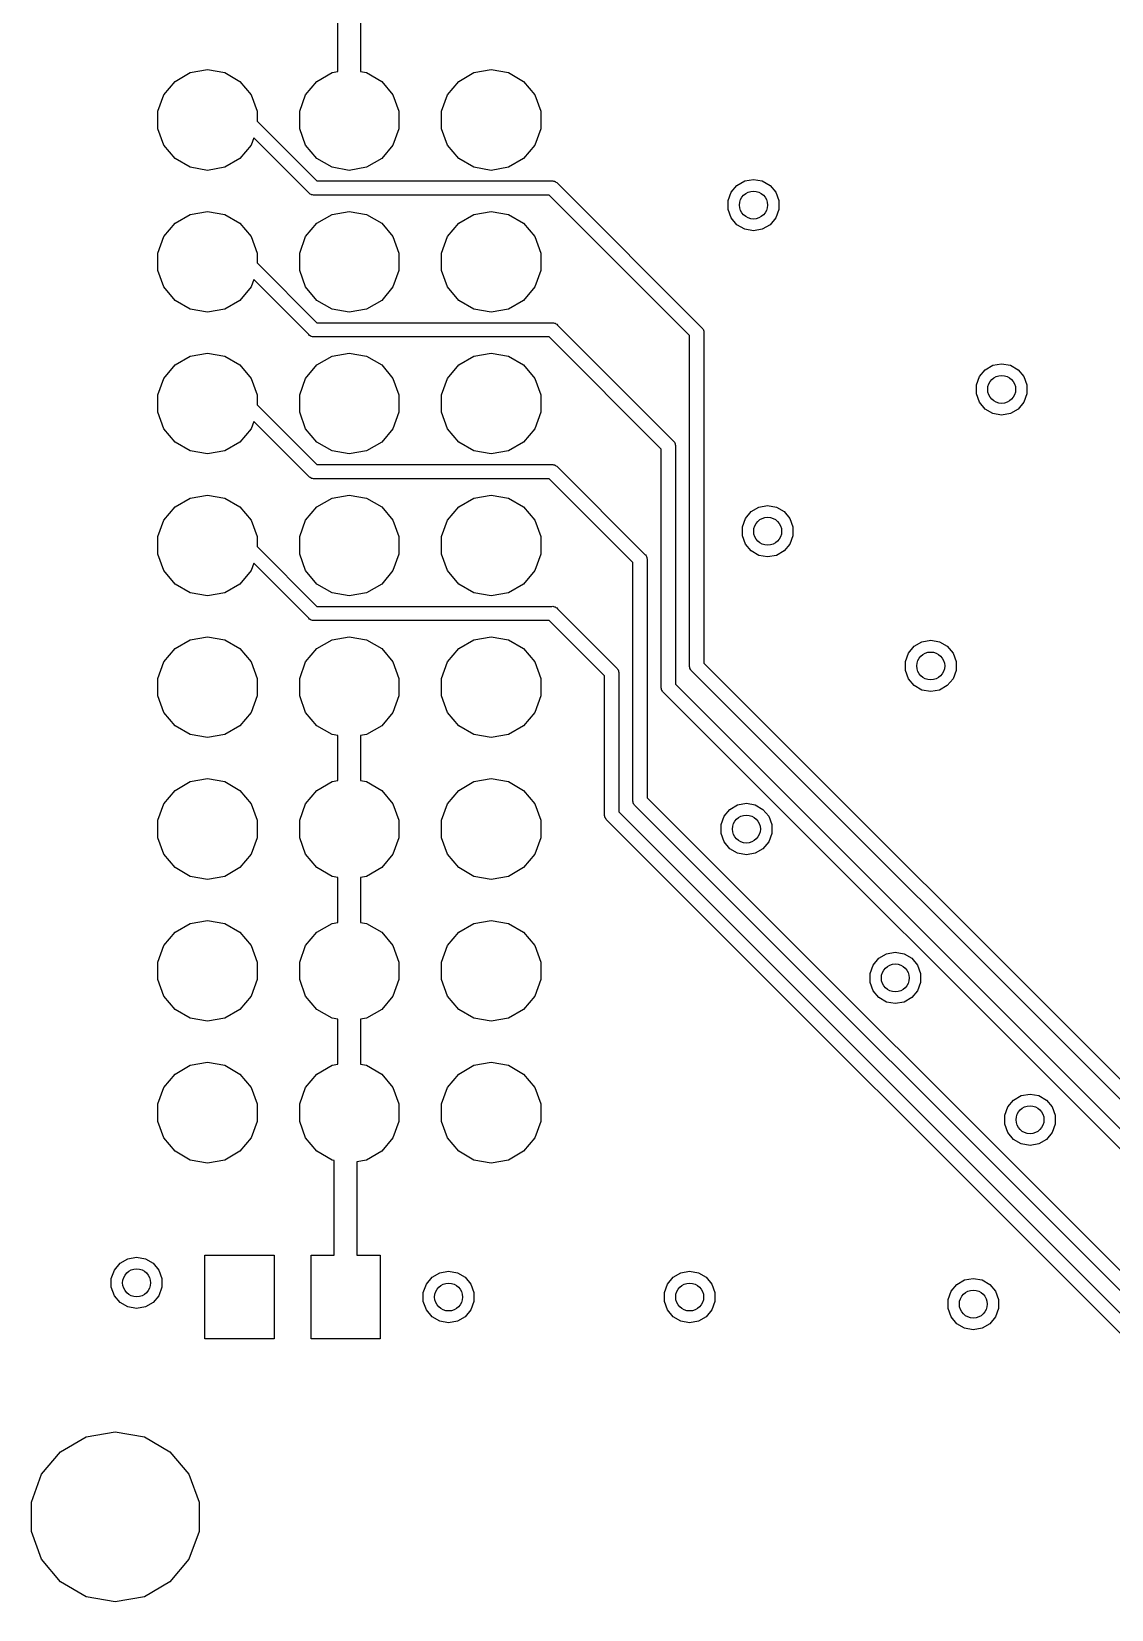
# Model space of a CAD drawing. Extents: x 109.3 to 187.7, y -145.2 to -64.7.
# Drawn here: x 109.28 to 128.62, y -122.79 to -94.53 of the extents above; entities that cross this region are included whole.
import ezdxf

# ---------------------------------------------------------------- set-up
doc = ezdxf.new("R2010")
doc.units = 0
doc.header["$MEASUREMENT"] = 0
doc.layers.add('BLACK', color=7, linetype='CONTINUOUS')

msp = doc.modelspace()

# ---------------------------------------------------------------- linework, layer by layer
at = {"layer": 'BLACK', "linetype": 'CONTINUOUS'}
for p, q in [((114.77, -95.2467), (114.77, -94.0905)), ((115.176, -94.1658), (115.176, -95.2467)), ((112.124, -95.2653), (112.433, -95.2109)), ((112.433, -95.2109), (112.742, -95.2653)), ((117.204, -95.2653), (117.513, -95.2109)), ((117.513, -95.2109), (117.822, -95.2653)), ((111.651, -95.6622), (111.853, -95.4221)), ((111.853, -95.4221), (112.124, -95.2653)), ((112.742, -95.2653), (113.013, -95.4221)), ((113.013, -95.4221), (113.215, -95.6622)), ((114.191, -95.6622), (114.393, -95.4221)), ((114.393, -95.4221), (114.664, -95.2653)), ((114.664, -95.2653), (114.77, -95.2467)), ((115.176, -95.2467), (115.282, -95.2653)), ((115.282, -95.2653), (115.553, -95.4221)), ((115.553, -95.4221), (115.755, -95.6622)), ((116.731, -95.6622), (116.933, -95.4221)), ((116.933, -95.4221), (117.204, -95.2653)), ((117.822, -95.2653), (118.093, -95.4221)), ((118.093, -95.4221), (118.295, -95.6622)), ((111.544, -95.9568), (111.651, -95.6622)), ((113.215, -95.6622), (113.322, -95.9568)), ((114.084, -95.9568), (114.191, -95.6622)), ((115.755, -95.6622), (115.862, -95.9568)), ((116.624, -95.9568), (116.731, -95.6622)), ((118.295, -95.6622), (118.402, -95.9568)), ((111.544, -96.2704), (111.544, -95.9568)), ((113.322, -95.9568), (113.322, -96.1342)), ((114.084, -96.2704), (114.084, -95.9568)), ((115.862, -95.9568), (115.862, -96.2704)), ((116.624, -96.2704), (116.624, -95.9568)), ((118.402, -95.9568), (118.402, -96.2704)), ((111.651, -96.565), (111.544, -96.2704)), ((113.322, -96.1342), (114.394, -97.2058)), ((114.191, -96.565), (114.084, -96.2704)), ((115.862, -96.2704), (115.755, -96.565)), ((116.731, -96.565), (116.624, -96.2704)), ((118.402, -96.2704), (118.295, -96.565)), ((111.853, -96.8051), (111.651, -96.565)), ((113.215, -96.565), (113.013, -96.8051)), ((113.263, -96.4339), (113.215, -96.565)), ((114.247, -97.4187), (113.263, -96.4339)), ((114.393, -96.8051), (114.191, -96.565)), ((115.755, -96.565), (115.553, -96.8051)), ((116.933, -96.8051), (116.731, -96.565)), ((118.295, -96.565), (118.093, -96.8051)), ((112.124, -96.9619), (111.853, -96.8051)), ((113.013, -96.8051), (112.742, -96.9619)), ((114.664, -96.9619), (114.393, -96.8051)), ((115.553, -96.8051), (115.282, -96.9619)), ((117.204, -96.9619), (116.933, -96.8051)), ((118.093, -96.8051), (117.822, -96.9619)), ((112.433, -97.0163), (112.124, -96.9619)), ((112.742, -96.9619), (112.433, -97.0163)), ((114.394, -97.2058), (118.6, -97.2058)), ((114.973, -97.0163), (114.664, -96.9619)), ((115.282, -96.9619), (114.973, -97.0163)), ((117.513, -97.0163), (117.204, -96.9619)), ((117.822, -96.9619), (117.513, -97.0163)), ((118.6, -97.2058), (118.617, -97.2043)), ((118.617, -97.2043), (118.633, -97.2087)), ((118.633, -97.2087), (118.649, -97.2116)), ((118.649, -97.2116), (118.654, -97.2145)), ((118.654, -97.2145), (118.66, -97.2159)), ((118.66, -97.2159), (118.674, -97.2256)), ((121.916, -97.2851), (122.055, -97.2052)), ((122.055, -97.2052), (122.212, -97.1774)), ((122.212, -97.1774), (122.369, -97.2052)), ((122.369, -97.2052), (122.508, -97.2851)), ((114.258, -97.4316), (114.247, -97.4187)), ((114.273, -97.44), (114.258, -97.4316)), ((114.287, -97.4497), (114.273, -97.44)), ((114.292, -97.4511), (114.287, -97.4497)), ((114.297, -97.454), (114.292, -97.4511)), ((114.314, -97.4569), (114.297, -97.454)), ((114.33, -97.4613), (114.314, -97.4569)), ((114.347, -97.4598), (114.33, -97.4613)), ((118.553, -97.4598), (114.347, -97.4598)), ((121.069, -99.9762), (118.553, -97.4598)), ((118.674, -97.2256), (118.688, -97.234)), ((118.688, -97.234), (118.699, -97.2469)), ((118.699, -97.2469), (121.282, -99.8299)), ((121.759, -97.5577), (121.814, -97.4075)), ((121.814, -97.4075), (121.916, -97.2851)), ((122.508, -97.2851), (122.611, -97.4075)), ((122.611, -97.4075), (122.665, -97.5577)), ((112.124, -97.8053), (112.433, -97.7509)), ((112.433, -97.7509), (112.742, -97.8053)), ((114.664, -97.8053), (114.973, -97.7509)), ((114.973, -97.7509), (115.282, -97.8053)), ((117.204, -97.8053), (117.513, -97.7509)), ((117.513, -97.7509), (117.822, -97.8053)), ((121.759, -97.7175), (121.759, -97.5577)), ((121.814, -97.8677), (121.759, -97.7175)), ((122.665, -97.7175), (122.611, -97.8677)), ((122.665, -97.5577), (122.665, -97.7175)), ((111.651, -98.2022), (111.853, -97.9621)), ((111.853, -97.9621), (112.124, -97.8053)), ((112.742, -97.8053), (113.013, -97.9621)), ((113.013, -97.9621), (113.215, -98.2022)), ((114.191, -98.2022), (114.393, -97.9621)), ((114.393, -97.9621), (114.664, -97.8053)), ((115.282, -97.8053), (115.553, -97.9621)), ((115.553, -97.9621), (115.755, -98.2022)), ((116.731, -98.2022), (116.933, -97.9621)), ((116.933, -97.9621), (117.204, -97.8053)), ((117.822, -97.8053), (118.093, -97.9621)), ((118.093, -97.9621), (118.295, -98.2022)), ((121.916, -97.9901), (121.814, -97.8677)), ((122.055, -98.07), (121.916, -97.9901)), ((122.508, -97.9901), (122.369, -98.07)), ((122.611, -97.8677), (122.508, -97.9901)), ((111.544, -98.4968), (111.651, -98.2022)), ((113.215, -98.2022), (113.322, -98.4968)), ((114.084, -98.4968), (114.191, -98.2022)), ((115.755, -98.2022), (115.862, -98.4968)), ((116.624, -98.4968), (116.731, -98.2022)), ((118.295, -98.2022), (118.402, -98.4968)), ((122.212, -98.0978), (122.055, -98.07)), ((122.369, -98.07), (122.212, -98.0978)), ((111.544, -98.8104), (111.544, -98.4968)), ((113.322, -98.4968), (113.322, -98.6742)), ((114.084, -98.8104), (114.084, -98.4968)), ((115.862, -98.4968), (115.862, -98.8104)), ((116.624, -98.8104), (116.624, -98.4968)), ((118.402, -98.4968), (118.402, -98.8104)), ((111.651, -99.105), (111.544, -98.8104)), ((113.322, -98.6742), (114.394, -99.7458)), ((114.191, -99.105), (114.084, -98.8104)), ((115.862, -98.8104), (115.755, -99.105)), ((116.731, -99.105), (116.624, -98.8104)), ((118.402, -98.8104), (118.295, -99.105)), ((111.853, -99.3451), (111.651, -99.105)), ((113.215, -99.105), (113.013, -99.3451)), ((113.263, -98.9739), (113.215, -99.105)), ((114.247, -99.9587), (113.263, -98.9739)), ((114.393, -99.3451), (114.191, -99.105)), ((115.755, -99.105), (115.553, -99.3451)), ((116.933, -99.3451), (116.731, -99.105)), ((118.295, -99.105), (118.093, -99.3451)), ((112.124, -99.5019), (111.853, -99.3451)), ((113.013, -99.3451), (112.742, -99.5019)), ((114.664, -99.5019), (114.393, -99.3451)), ((115.553, -99.3451), (115.282, -99.5019)), ((117.204, -99.5019), (116.933, -99.3451)), ((118.093, -99.3451), (117.822, -99.5019)), ((112.433, -99.5563), (112.124, -99.5019)), ((112.742, -99.5019), (112.433, -99.5563)), ((114.394, -99.7458), (118.6, -99.7458)), ((114.973, -99.5563), (114.664, -99.5019)), ((115.282, -99.5019), (114.973, -99.5563)), ((117.513, -99.5563), (117.204, -99.5019)), ((117.822, -99.5019), (117.513, -99.5563)), ((118.6, -99.7458), (118.617, -99.7443)), ((118.617, -99.7443), (118.633, -99.7487)), ((118.633, -99.7487), (118.649, -99.7516)), ((118.649, -99.7516), (118.654, -99.7545)), ((118.654, -99.7545), (118.66, -99.7559)), ((118.66, -99.7559), (118.674, -99.7656)), ((114.258, -99.9716), (114.247, -99.9587)), ((114.273, -99.98), (114.258, -99.9716)), ((114.287, -99.9897), (114.273, -99.98)), ((114.292, -99.9911), (114.287, -99.9897)), ((114.297, -99.994), (114.292, -99.9911)), ((114.314, -99.9969), (114.297, -99.994)), ((114.33, -100.001), (114.314, -99.9969)), ((114.347, -99.9998), (114.33, -100.001)), ((118.553, -99.9998), (114.347, -99.9998)), ((120.561, -102.008), (118.553, -99.9998)), ((118.674, -99.7656), (118.688, -99.774)), ((118.688, -99.774), (118.699, -99.7869)), ((118.699, -99.7869), (120.774, -101.862)), ((121.069, -105.887), (121.069, -99.9762)), ((121.282, -99.8299), (121.295, -99.8407)), ((121.295, -99.8407), (121.303, -99.8553)), ((121.303, -99.8553), (121.313, -99.8691)), ((121.313, -99.8691), (121.314, -99.8746)), ((121.314, -99.8746), (121.317, -99.8795)), ((121.317, -99.8795), (121.32, -99.8961)), ((121.32, -99.8961), (121.325, -99.9124)), ((121.325, -99.9124), (121.323, -99.9291)), ((121.323, -99.9291), (121.323, -105.84)), ((112.124, -100.345), (112.433, -100.291)), ((112.433, -100.291), (112.742, -100.345)), ((114.664, -100.345), (114.973, -100.291)), ((114.973, -100.291), (115.282, -100.345)), ((117.204, -100.345), (117.513, -100.291)), ((117.513, -100.291), (117.822, -100.345)), ((111.651, -100.742), (111.853, -100.502)), ((111.853, -100.502), (112.124, -100.345)), ((112.742, -100.345), (113.013, -100.502)), ((113.013, -100.502), (113.215, -100.742)), ((114.191, -100.742), (114.393, -100.502)), ((114.393, -100.502), (114.664, -100.345)), ((115.282, -100.345), (115.553, -100.502)), ((115.553, -100.502), (115.755, -100.742)), ((116.731, -100.742), (116.933, -100.502)), ((116.933, -100.502), (117.204, -100.345)), ((117.822, -100.345), (118.093, -100.502)), ((118.093, -100.502), (118.295, -100.742)), ((126.259, -100.71), (126.361, -100.587)), ((126.361, -100.587), (126.5, -100.507)), ((126.5, -100.507), (126.657, -100.479)), ((126.657, -100.479), (126.814, -100.507)), ((126.814, -100.507), (126.953, -100.587)), ((126.953, -100.587), (127.056, -100.71)), ((111.544, -101.037), (111.651, -100.742)), ((113.215, -100.742), (113.322, -101.037)), ((114.084, -101.037), (114.191, -100.742)), ((115.755, -100.742), (115.862, -101.037)), ((116.624, -101.037), (116.731, -100.742)), ((118.295, -100.742), (118.402, -101.037)), ((126.204, -100.86), (126.259, -100.71)), ((126.204, -101.02), (126.204, -100.86)), ((127.056, -100.71), (127.11, -100.86)), ((127.11, -100.86), (127.11, -101.02)), ((111.544, -101.35), (111.544, -101.037)), ((113.322, -101.037), (113.322, -101.214)), ((114.084, -101.35), (114.084, -101.037)), ((115.862, -101.037), (115.862, -101.35)), ((116.624, -101.35), (116.624, -101.037)), ((118.402, -101.037), (118.402, -101.35)), ((126.259, -101.17), (126.204, -101.02)), ((126.361, -101.292), (126.259, -101.17)), ((127.056, -101.17), (126.953, -101.292)), ((127.11, -101.02), (127.056, -101.17)), ((111.651, -101.645), (111.544, -101.35)), ((113.322, -101.214), (114.394, -102.286)), ((114.191, -101.645), (114.084, -101.35)), ((115.862, -101.35), (115.755, -101.645)), ((116.731, -101.645), (116.624, -101.35)), ((118.402, -101.35), (118.295, -101.645)), ((126.5, -101.372), (126.361, -101.292)), ((126.657, -101.4), (126.5, -101.372)), ((126.814, -101.372), (126.657, -101.4)), ((126.953, -101.292), (126.814, -101.372)), ((111.853, -101.885), (111.651, -101.645)), ((113.215, -101.645), (113.013, -101.885)), ((113.263, -101.514), (113.215, -101.645)), ((114.247, -102.499), (113.263, -101.514)), ((114.393, -101.885), (114.191, -101.645)), ((115.755, -101.645), (115.553, -101.885)), ((116.933, -101.885), (116.731, -101.645)), ((118.295, -101.645), (118.093, -101.885)), ((112.124, -102.042), (111.853, -101.885)), ((113.013, -101.885), (112.742, -102.042)), ((114.664, -102.042), (114.393, -101.885)), ((115.553, -101.885), (115.282, -102.042)), ((117.204, -102.042), (116.933, -101.885)), ((118.093, -101.885), (117.822, -102.042)), ((120.561, -106.268), (120.561, -102.008)), ((120.774, -101.862), (120.787, -101.873)), ((120.787, -101.873), (120.795, -101.887)), ((120.795, -101.887), (120.805, -101.901)), ((120.805, -101.901), (120.806, -101.907)), ((120.806, -101.907), (120.809, -101.911)), ((120.809, -101.911), (120.812, -101.928)), ((120.812, -101.928), (120.817, -101.944)), ((120.817, -101.944), (120.815, -101.961)), ((120.815, -101.961), (120.815, -106.221)), ((112.433, -102.096), (112.124, -102.042)), ((112.742, -102.042), (112.433, -102.096)), ((114.394, -102.286), (118.6, -102.286)), ((114.973, -102.096), (114.664, -102.042)), ((115.282, -102.042), (114.973, -102.096)), ((117.513, -102.096), (117.204, -102.042)), ((117.822, -102.042), (117.513, -102.096)), ((118.6, -102.286), (118.617, -102.284)), ((118.617, -102.284), (118.633, -102.289)), ((118.633, -102.289), (118.649, -102.292)), ((118.649, -102.292), (118.654, -102.294)), ((118.654, -102.294), (118.66, -102.296)), ((118.66, -102.296), (118.674, -102.306)), ((114.258, -102.512), (114.247, -102.499)), ((114.273, -102.52), (114.258, -102.512)), ((114.287, -102.53), (114.273, -102.52)), ((114.292, -102.531), (114.287, -102.53)), ((114.297, -102.534), (114.292, -102.531)), ((114.314, -102.537), (114.297, -102.534)), ((114.33, -102.541), (114.314, -102.537)), ((114.347, -102.54), (114.33, -102.541)), ((118.553, -102.54), (114.347, -102.54)), ((120.053, -104.04), (118.553, -102.54)), ((118.674, -102.306), (118.688, -102.314)), ((118.688, -102.314), (118.699, -102.327)), ((118.699, -102.327), (120.266, -103.894)), ((112.124, -102.885), (112.433, -102.831)), ((112.433, -102.831), (112.742, -102.885)), ((114.664, -102.885), (114.973, -102.831)), ((114.973, -102.831), (115.282, -102.885)), ((117.204, -102.885), (117.513, -102.831)), ((117.513, -102.831), (117.822, -102.885)), ((111.651, -103.282), (111.853, -103.042)), ((111.853, -103.042), (112.124, -102.885)), ((112.742, -102.885), (113.013, -103.042)), ((113.013, -103.042), (113.215, -103.282)), ((114.191, -103.282), (114.393, -103.042)), ((114.393, -103.042), (114.664, -102.885)), ((115.282, -102.885), (115.553, -103.042)), ((115.553, -103.042), (115.755, -103.282)), ((116.731, -103.282), (116.933, -103.042)), ((116.933, -103.042), (117.204, -102.885)), ((117.822, -102.885), (118.093, -103.042)), ((118.093, -103.042), (118.295, -103.282)), ((122.068, -103.25), (122.17, -103.127)), ((122.17, -103.127), (122.309, -103.047)), ((122.309, -103.047), (122.466, -103.019)), ((122.466, -103.019), (122.623, -103.047)), ((122.623, -103.047), (122.762, -103.127)), ((122.762, -103.127), (122.865, -103.25)), ((111.544, -103.577), (111.651, -103.282)), ((113.215, -103.282), (113.322, -103.577)), ((114.084, -103.577), (114.191, -103.282)), ((115.755, -103.282), (115.862, -103.577)), ((116.624, -103.577), (116.731, -103.282)), ((118.295, -103.282), (118.402, -103.577)), ((122.013, -103.4), (122.068, -103.25)), ((122.013, -103.56), (122.013, -103.4)), ((122.865, -103.25), (122.919, -103.4)), ((122.919, -103.4), (122.919, -103.56)), ((111.544, -103.89), (111.544, -103.577)), ((113.322, -103.577), (113.322, -103.754)), ((114.084, -103.89), (114.084, -103.577)), ((115.862, -103.577), (115.862, -103.89)), ((116.624, -103.89), (116.624, -103.577)), ((118.402, -103.577), (118.402, -103.89)), ((122.068, -103.71), (122.013, -103.56)), ((122.17, -103.832), (122.068, -103.71)), ((122.865, -103.71), (122.762, -103.832)), ((122.919, -103.56), (122.865, -103.71)), ((111.651, -104.185), (111.544, -103.89)), ((113.322, -103.754), (114.394, -104.826)), ((114.191, -104.185), (114.084, -103.89)), ((115.862, -103.89), (115.755, -104.185)), ((116.731, -104.185), (116.624, -103.89)), ((118.402, -103.89), (118.295, -104.185)), ((120.266, -103.894), (120.279, -103.905)), ((120.279, -103.905), (120.287, -103.919)), ((120.287, -103.919), (120.297, -103.933)), ((120.297, -103.933), (120.298, -103.939)), ((120.298, -103.939), (120.301, -103.943)), ((120.301, -103.943), (120.304, -103.96)), ((120.304, -103.96), (120.309, -103.976)), ((120.309, -103.976), (120.307, -103.993)), ((120.307, -103.993), (120.307, -108.253)), ((122.309, -103.912), (122.17, -103.832)), ((122.466, -103.94), (122.309, -103.912)), ((122.623, -103.912), (122.466, -103.94)), ((122.762, -103.832), (122.623, -103.912)), ((111.853, -104.425), (111.651, -104.185)), ((113.215, -104.185), (113.013, -104.425)), ((113.263, -104.054), (113.215, -104.185)), ((114.247, -105.039), (113.263, -104.054)), ((114.393, -104.425), (114.191, -104.185)), ((115.755, -104.185), (115.553, -104.425)), ((116.933, -104.425), (116.731, -104.185)), ((118.295, -104.185), (118.093, -104.425)), ((120.053, -108.3), (120.053, -104.04)), ((112.124, -104.582), (111.853, -104.425)), ((113.013, -104.425), (112.742, -104.582)), ((114.664, -104.582), (114.393, -104.425)), ((115.553, -104.425), (115.282, -104.582)), ((117.204, -104.582), (116.933, -104.425)), ((118.093, -104.425), (117.822, -104.582)), ((112.433, -104.636), (112.124, -104.582)), ((112.742, -104.582), (112.433, -104.636)), ((114.394, -104.826), (118.6, -104.826)), ((114.973, -104.636), (114.664, -104.582)), ((115.282, -104.582), (114.973, -104.636)), ((117.513, -104.636), (117.204, -104.582)), ((117.822, -104.582), (117.513, -104.636)), ((118.6, -104.826), (118.617, -104.824)), ((118.617, -104.824), (118.633, -104.829)), ((118.633, -104.829), (118.649, -104.832)), ((118.649, -104.832), (118.654, -104.834)), ((118.654, -104.834), (118.66, -104.836)), ((118.66, -104.836), (118.674, -104.846)), ((118.674, -104.846), (118.688, -104.854)), ((114.258, -105.052), (114.247, -105.039)), ((114.273, -105.06), (114.258, -105.052)), ((114.287, -105.07), (114.273, -105.06)), ((114.292, -105.071), (114.287, -105.07)), ((114.297, -105.074), (114.292, -105.071)), ((114.314, -105.077), (114.297, -105.074)), ((114.33, -105.081), (114.314, -105.077)), ((114.347, -105.08), (114.33, -105.081)), ((118.553, -105.08), (114.347, -105.08)), ((119.545, -106.072), (118.553, -105.08)), ((118.688, -104.854), (118.699, -104.867)), ((118.699, -104.867), (119.758, -105.926)), ((112.124, -105.425), (112.433, -105.371)), ((112.433, -105.371), (112.742, -105.425)), ((114.664, -105.425), (114.973, -105.371)), ((114.973, -105.371), (115.282, -105.425)), ((117.204, -105.425), (117.513, -105.371)), ((117.513, -105.371), (117.822, -105.425)), ((111.651, -105.822), (111.853, -105.582)), ((111.853, -105.582), (112.124, -105.425)), ((112.742, -105.425), (113.013, -105.582)), ((113.013, -105.582), (113.215, -105.822)), ((114.191, -105.822), (114.393, -105.582)), ((114.393, -105.582), (114.664, -105.425)), ((115.282, -105.425), (115.553, -105.582)), ((115.553, -105.582), (115.755, -105.822)), ((116.731, -105.822), (116.933, -105.582)), ((116.933, -105.582), (117.204, -105.425)), ((117.822, -105.425), (118.093, -105.582)), ((118.093, -105.582), (118.295, -105.822)), ((124.934, -105.813), (124.989, -105.663)), ((124.989, -105.663), (125.091, -105.54)), ((125.091, -105.54), (125.23, -105.46)), ((125.23, -105.46), (125.387, -105.432)), ((125.387, -105.432), (125.544, -105.46)), ((125.544, -105.46), (125.683, -105.54)), ((125.683, -105.54), (125.786, -105.663)), ((125.786, -105.663), (125.84, -105.813)), ((111.544, -106.117), (111.651, -105.822)), ((113.215, -105.822), (113.322, -106.117)), ((114.084, -106.117), (114.191, -105.822)), ((115.755, -105.822), (115.862, -106.117)), ((116.624, -106.117), (116.731, -105.822)), ((118.295, -105.822), (118.402, -106.117)), ((119.758, -105.926), (119.771, -105.937)), ((119.771, -105.937), (119.779, -105.951)), ((119.779, -105.951), (119.789, -105.965)), ((119.789, -105.965), (119.79, -105.971)), ((119.79, -105.971), (119.793, -105.975)), ((119.793, -105.975), (119.796, -105.992)), ((121.068, -105.904), (121.069, -105.887)), ((121.072, -105.92), (121.068, -105.904)), ((121.075, -105.937), (121.072, -105.92)), ((121.078, -105.942), (121.075, -105.937)), ((121.079, -105.947), (121.078, -105.942)), ((121.089, -105.961), (121.079, -105.947)), ((121.097, -105.975), (121.089, -105.961)), ((121.11, -105.986), (121.097, -105.975)), ((121.323, -105.84), (144.264, -128.781)), ((124.934, -105.973), (124.934, -105.813)), ((124.989, -106.123), (124.934, -105.973)), ((125.84, -105.973), (125.786, -106.123)), ((125.84, -105.813), (125.84, -105.973)), ((111.544, -106.43), (111.544, -106.117)), ((113.322, -106.117), (113.322, -106.43)), ((114.084, -106.43), (114.084, -106.117)), ((115.862, -106.117), (115.862, -106.43)), ((116.624, -106.43), (116.624, -106.117)), ((118.402, -106.117), (118.402, -106.43)), ((119.545, -108.554), (119.545, -106.072)), ((119.796, -105.992), (119.801, -106.008)), ((119.801, -106.008), (119.799, -106.025)), ((119.799, -106.025), (119.799, -108.507)), ((120.815, -106.221), (143.875, -129.281)), ((144.117, -128.993), (121.11, -105.986)), ((125.091, -106.245), (124.989, -106.123)), ((125.23, -106.325), (125.091, -106.245)), ((125.683, -106.245), (125.544, -106.325)), ((125.786, -106.123), (125.683, -106.245)), ((111.651, -106.725), (111.544, -106.43)), ((113.322, -106.43), (113.215, -106.725)), ((114.191, -106.725), (114.084, -106.43)), ((115.862, -106.43), (115.755, -106.725)), ((116.731, -106.725), (116.624, -106.43)), ((118.402, -106.43), (118.295, -106.725)), ((120.56, -106.285), (120.561, -106.268)), ((120.564, -106.301), (120.56, -106.285)), ((120.567, -106.318), (120.564, -106.301)), ((120.57, -106.323), (120.567, -106.318)), ((120.571, -106.328), (120.57, -106.323)), ((120.581, -106.342), (120.571, -106.328)), ((120.589, -106.356), (120.581, -106.342)), ((120.602, -106.367), (120.589, -106.356)), ((143.728, -129.493), (120.602, -106.367)), ((125.387, -106.353), (125.23, -106.325)), ((125.544, -106.325), (125.387, -106.353)), ((111.853, -106.965), (111.651, -106.725)), ((113.215, -106.725), (113.013, -106.965)), ((114.393, -106.965), (114.191, -106.725)), ((115.755, -106.725), (115.553, -106.965)), ((116.933, -106.965), (116.731, -106.725)), ((118.295, -106.725), (118.093, -106.965)), ((112.124, -107.122), (111.853, -106.965)), ((113.013, -106.965), (112.742, -107.122)), ((114.664, -107.122), (114.393, -106.965)), ((115.553, -106.965), (115.282, -107.122)), ((117.204, -107.122), (116.933, -106.965)), ((118.093, -106.965), (117.822, -107.122)), ((112.433, -107.176), (112.124, -107.122)), ((112.742, -107.122), (112.433, -107.176)), ((114.77, -107.14), (114.664, -107.122)), ((114.77, -107.947), (114.77, -107.14)), ((115.282, -107.122), (115.176, -107.14)), ((115.176, -107.14), (115.176, -107.947)), ((117.513, -107.176), (117.204, -107.122)), ((117.822, -107.122), (117.513, -107.176)), ((112.124, -107.965), (112.433, -107.911)), ((112.433, -107.911), (112.742, -107.965)), ((114.664, -107.965), (114.77, -107.947)), ((115.176, -107.947), (115.282, -107.965)), ((117.204, -107.965), (117.513, -107.911)), ((117.513, -107.911), (117.822, -107.965)), ((111.651, -108.362), (111.853, -108.122)), ((111.853, -108.122), (112.124, -107.965)), ((112.742, -107.965), (113.013, -108.122)), ((113.013, -108.122), (113.215, -108.362)), ((114.191, -108.362), (114.393, -108.122)), ((114.393, -108.122), (114.664, -107.965)), ((115.282, -107.965), (115.553, -108.122)), ((115.553, -108.122), (115.755, -108.362)), ((116.731, -108.362), (116.933, -108.122)), ((116.933, -108.122), (117.204, -107.965)), ((117.822, -107.965), (118.093, -108.122)), ((118.093, -108.122), (118.295, -108.362)), ((111.544, -108.657), (111.651, -108.362)), ((113.215, -108.362), (113.322, -108.657)), ((114.084, -108.657), (114.191, -108.362)), ((115.755, -108.362), (115.862, -108.657)), ((116.624, -108.657), (116.731, -108.362)), ((118.295, -108.362), (118.402, -108.657)), ((119.799, -108.507), (142.573, -131.281)), ((120.052, -108.317), (120.053, -108.3)), ((120.056, -108.333), (120.052, -108.317)), ((120.059, -108.35), (120.056, -108.333)), ((120.062, -108.355), (120.059, -108.35)), ((120.063, -108.36), (120.062, -108.355)), ((120.073, -108.374), (120.063, -108.36)), ((120.081, -108.388), (120.073, -108.374)), ((120.094, -108.399), (120.081, -108.388)), ((142.688, -130.993), (120.094, -108.399)), ((120.307, -108.253), (142.835, -130.781)), ((121.687, -108.584), (121.789, -108.461)), ((121.789, -108.461), (121.928, -108.381)), ((121.928, -108.381), (122.085, -108.353)), ((122.085, -108.353), (122.242, -108.381)), ((122.242, -108.381), (122.381, -108.461)), ((122.381, -108.461), (122.484, -108.584)), ((111.544, -108.97), (111.544, -108.657)), ((113.322, -108.657), (113.322, -108.97)), ((114.084, -108.97), (114.084, -108.657)), ((115.862, -108.657), (115.862, -108.97)), ((116.624, -108.97), (116.624, -108.657)), ((118.402, -108.657), (118.402, -108.97)), ((119.544, -108.571), (119.545, -108.554)), ((119.548, -108.587), (119.544, -108.571)), ((119.551, -108.604), (119.548, -108.587)), ((119.554, -108.609), (119.551, -108.604)), ((119.555, -108.614), (119.554, -108.609)), ((119.565, -108.628), (119.555, -108.614)), ((119.573, -108.642), (119.565, -108.628)), ((119.586, -108.653), (119.573, -108.642)), ((142.426, -131.493), (119.586, -108.653)), ((121.632, -108.734), (121.687, -108.584)), ((121.632, -108.894), (121.632, -108.734)), ((122.484, -108.584), (122.538, -108.734)), ((122.538, -108.734), (122.538, -108.894)), ((111.651, -109.265), (111.544, -108.97)), ((113.322, -108.97), (113.215, -109.265)), ((114.191, -109.265), (114.084, -108.97)), ((115.862, -108.97), (115.755, -109.265)), ((116.731, -109.265), (116.624, -108.97)), ((118.402, -108.97), (118.295, -109.265)), ((121.687, -109.044), (121.632, -108.894)), ((121.789, -109.166), (121.687, -109.044)), ((122.484, -109.044), (122.381, -109.166)), ((122.538, -108.894), (122.484, -109.044)), ((111.853, -109.505), (111.651, -109.265)), ((113.215, -109.265), (113.013, -109.505)), ((114.393, -109.505), (114.191, -109.265)), ((115.755, -109.265), (115.553, -109.505)), ((116.933, -109.505), (116.731, -109.265)), ((118.295, -109.265), (118.093, -109.505)), ((121.928, -109.246), (121.789, -109.166)), ((122.085, -109.274), (121.928, -109.246)), ((122.242, -109.246), (122.085, -109.274)), ((122.381, -109.166), (122.242, -109.246)), ((112.124, -109.662), (111.853, -109.505)), ((113.013, -109.505), (112.742, -109.662)), ((114.664, -109.662), (114.393, -109.505)), ((115.553, -109.505), (115.282, -109.662)), ((117.204, -109.662), (116.933, -109.505)), ((118.093, -109.505), (117.822, -109.662)), ((112.433, -109.716), (112.124, -109.662)), ((112.742, -109.662), (112.433, -109.716)), ((114.77, -109.68), (114.664, -109.662)), ((114.77, -110.487), (114.77, -109.68)), ((115.282, -109.662), (115.176, -109.68)), ((115.176, -109.68), (115.176, -110.487)), ((117.513, -109.716), (117.204, -109.662)), ((117.822, -109.662), (117.513, -109.716)), ((112.124, -110.505), (112.433, -110.451)), ((112.433, -110.451), (112.742, -110.505)), ((114.664, -110.505), (114.77, -110.487)), ((115.176, -110.487), (115.282, -110.505)), ((117.204, -110.505), (117.513, -110.451)), ((117.513, -110.451), (117.822, -110.505)), ((111.651, -110.902), (111.853, -110.662)), ((111.853, -110.662), (112.124, -110.505)), ((112.742, -110.505), (113.013, -110.662)), ((113.013, -110.662), (113.215, -110.902)), ((114.191, -110.902), (114.393, -110.662)), ((114.393, -110.662), (114.664, -110.505)), ((115.282, -110.505), (115.553, -110.662)), ((115.553, -110.662), (115.755, -110.902)), ((116.731, -110.902), (116.933, -110.662)), ((116.933, -110.662), (117.204, -110.505)), ((117.822, -110.505), (118.093, -110.662)), ((118.093, -110.662), (118.295, -110.902)), ((111.544, -111.197), (111.651, -110.902)), ((113.215, -110.902), (113.322, -111.197)), ((114.084, -111.197), (114.191, -110.902)), ((115.755, -110.902), (115.862, -111.197)), ((116.624, -111.197), (116.731, -110.902)), ((118.295, -110.902), (118.402, -111.197)), ((124.456, -111.128), (124.595, -111.048)), ((124.595, -111.048), (124.752, -111.02)), ((124.752, -111.02), (124.909, -111.048)), ((124.909, -111.048), (125.048, -111.128)), ((111.544, -111.51), (111.544, -111.197)), ((113.322, -111.197), (113.322, -111.51)), ((114.084, -111.51), (114.084, -111.197)), ((115.862, -111.197), (115.862, -111.51)), ((116.624, -111.51), (116.624, -111.197)), ((118.402, -111.197), (118.402, -111.51)), ((124.299, -111.401), (124.354, -111.251)), ((124.354, -111.251), (124.456, -111.128)), ((125.048, -111.128), (125.151, -111.251)), ((125.151, -111.251), (125.205, -111.401)), ((111.651, -111.805), (111.544, -111.51)), ((113.322, -111.51), (113.215, -111.805)), ((114.191, -111.805), (114.084, -111.51)), ((115.862, -111.51), (115.755, -111.805)), ((116.731, -111.805), (116.624, -111.51)), ((118.402, -111.51), (118.295, -111.805)), ((124.299, -111.561), (124.299, -111.401)), ((124.354, -111.711), (124.299, -111.561)), ((125.205, -111.561), (125.151, -111.711)), ((125.205, -111.401), (125.205, -111.561)), ((111.853, -112.045), (111.651, -111.805)), ((113.215, -111.805), (113.013, -112.045)), ((114.393, -112.045), (114.191, -111.805)), ((115.755, -111.805), (115.553, -112.045)), ((116.933, -112.045), (116.731, -111.805)), ((118.295, -111.805), (118.093, -112.045)), ((124.456, -111.833), (124.354, -111.711)), ((124.595, -111.913), (124.456, -111.833)), ((124.752, -111.941), (124.595, -111.913)), ((124.909, -111.913), (124.752, -111.941)), ((125.048, -111.833), (124.909, -111.913)), ((125.151, -111.711), (125.048, -111.833)), ((112.124, -112.202), (111.853, -112.045)), ((113.013, -112.045), (112.742, -112.202)), ((114.664, -112.202), (114.393, -112.045)), ((115.553, -112.045), (115.282, -112.202)), ((117.204, -112.202), (116.933, -112.045)), ((118.093, -112.045), (117.822, -112.202)), ((112.433, -112.256), (112.124, -112.202)), ((112.742, -112.202), (112.433, -112.256)), ((114.77, -112.22), (114.664, -112.202)), ((114.77, -113.027), (114.77, -112.22)), ((115.282, -112.202), (115.176, -112.22)), ((115.176, -112.22), (115.176, -113.027)), ((117.513, -112.256), (117.204, -112.202)), ((117.822, -112.202), (117.513, -112.256)), ((112.124, -113.045), (112.433, -112.991)), ((112.433, -112.991), (112.742, -113.045)), ((114.664, -113.045), (114.77, -113.027)), ((115.176, -113.027), (115.282, -113.045)), ((117.204, -113.045), (117.513, -112.991)), ((117.513, -112.991), (117.822, -113.045)), ((111.651, -113.442), (111.853, -113.202)), ((111.853, -113.202), (112.124, -113.045)), ((112.742, -113.045), (113.013, -113.202)), ((113.013, -113.202), (113.215, -113.442)), ((114.191, -113.442), (114.393, -113.202)), ((114.393, -113.202), (114.664, -113.045)), ((115.282, -113.045), (115.553, -113.202)), ((115.553, -113.202), (115.755, -113.442)), ((116.731, -113.442), (116.933, -113.202)), ((116.933, -113.202), (117.204, -113.045)), ((117.822, -113.045), (118.093, -113.202)), ((118.093, -113.202), (118.295, -113.442)), ((111.544, -113.737), (111.651, -113.442)), ((113.215, -113.442), (113.322, -113.737)), ((114.084, -113.737), (114.191, -113.442)), ((115.755, -113.442), (115.862, -113.737)), ((116.624, -113.737), (116.731, -113.442)), ((118.295, -113.442), (118.402, -113.737)), ((126.869, -113.668), (127.008, -113.588)), ((127.008, -113.588), (127.165, -113.56)), ((127.165, -113.56), (127.322, -113.588)), ((127.322, -113.588), (127.461, -113.668)), ((111.544, -114.05), (111.544, -113.737)), ((113.322, -113.737), (113.322, -114.05)), ((114.084, -114.05), (114.084, -113.737)), ((115.862, -113.737), (115.862, -114.05)), ((116.624, -114.05), (116.624, -113.737)), ((118.402, -113.737), (118.402, -114.05)), ((126.712, -113.941), (126.767, -113.791)), ((126.767, -113.791), (126.869, -113.668)), ((127.461, -113.668), (127.564, -113.791)), ((127.564, -113.791), (127.618, -113.941)), ((111.651, -114.345), (111.544, -114.05)), ((113.322, -114.05), (113.215, -114.345)), ((114.191, -114.345), (114.084, -114.05)), ((115.862, -114.05), (115.755, -114.345)), ((116.731, -114.345), (116.624, -114.05)), ((118.402, -114.05), (118.295, -114.345)), ((126.712, -114.101), (126.712, -113.941)), ((126.767, -114.251), (126.712, -114.101)), ((127.618, -114.101), (127.564, -114.251)), ((127.618, -113.941), (127.618, -114.101)), ((111.853, -114.585), (111.651, -114.345)), ((113.215, -114.345), (113.013, -114.585)), ((114.393, -114.585), (114.191, -114.345)), ((115.755, -114.345), (115.553, -114.585)), ((116.933, -114.585), (116.731, -114.345)), ((118.295, -114.345), (118.093, -114.585)), ((126.869, -114.373), (126.767, -114.251)), ((127.008, -114.453), (126.869, -114.373)), ((127.165, -114.481), (127.008, -114.453)), ((127.322, -114.453), (127.165, -114.481)), ((127.461, -114.373), (127.322, -114.453)), ((127.564, -114.251), (127.461, -114.373)), ((112.124, -114.742), (111.853, -114.585)), ((113.013, -114.585), (112.742, -114.742)), ((114.664, -114.742), (114.393, -114.585)), ((115.553, -114.585), (115.282, -114.742)), ((117.204, -114.742), (116.933, -114.585)), ((118.093, -114.585), (117.822, -114.742)), ((112.433, -114.796), (112.124, -114.742)), ((112.742, -114.742), (112.433, -114.796)), ((114.704, -114.749), (114.664, -114.742)), ((114.704, -116.446), (114.704, -114.749)), ((115.282, -114.742), (115.11, -114.772)), ((115.11, -114.772), (115.11, -116.446)), ((117.513, -114.796), (117.204, -114.742)), ((117.822, -114.742), (117.513, -114.796)), ((110.71, -116.862), (110.765, -116.712)), ((110.765, -116.712), (110.867, -116.589)), ((110.867, -116.589), (111.006, -116.509)), ((111.006, -116.509), (111.163, -116.481)), ((111.163, -116.481), (111.32, -116.509)), ((111.32, -116.509), (111.459, -116.589)), ((111.459, -116.589), (111.562, -116.712)), ((111.562, -116.712), (111.616, -116.862)), ((112.387, -117.946), (112.387, -116.446)), ((112.387, -116.446), (113.627, -116.446)), ((113.627, -116.446), (113.627, -117.946)), ((114.287, -117.946), (114.287, -116.446)), ((114.287, -116.446), (114.704, -116.446)), ((115.11, -116.446), (115.527, -116.446)), ((115.527, -116.446), (115.527, -117.946)), ((110.71, -117.022), (110.71, -116.862)), ((111.616, -116.862), (111.616, -117.022)), ((116.298, -117.116), (116.353, -116.966)), ((116.353, -116.966), (116.455, -116.843)), ((116.455, -116.843), (116.594, -116.763)), ((116.594, -116.763), (116.751, -116.735)), ((116.751, -116.735), (116.908, -116.763)), ((116.908, -116.763), (117.047, -116.843)), ((117.047, -116.843), (117.15, -116.966)), ((117.15, -116.966), (117.204, -117.116)), ((120.616, -117.116), (120.671, -116.966)), ((120.671, -116.966), (120.773, -116.843)), ((120.773, -116.843), (120.912, -116.763)), ((120.912, -116.763), (121.069, -116.735)), ((121.069, -116.735), (121.226, -116.763)), ((121.226, -116.763), (121.365, -116.843)), ((121.365, -116.843), (121.468, -116.966)), ((121.468, -116.966), (121.522, -117.116)), ((125.751, -117.093), (125.853, -116.97)), ((125.853, -116.97), (125.992, -116.89)), ((125.992, -116.89), (126.149, -116.862)), ((126.149, -116.862), (126.306, -116.89)), ((126.306, -116.89), (126.445, -116.97)), ((126.445, -116.97), (126.548, -117.093)), ((110.765, -117.172), (110.71, -117.022)), ((110.867, -117.294), (110.765, -117.172)), ((111.562, -117.172), (111.459, -117.294)), ((111.616, -117.022), (111.562, -117.172)), ((116.298, -117.276), (116.298, -117.116)), ((116.353, -117.426), (116.298, -117.276)), ((117.204, -117.276), (117.15, -117.426)), ((117.204, -117.116), (117.204, -117.276)), ((120.616, -117.276), (120.616, -117.116)), ((120.671, -117.426), (120.616, -117.276)), ((121.522, -117.276), (121.468, -117.426)), ((121.522, -117.116), (121.522, -117.276)), ((125.696, -117.243), (125.751, -117.093)), ((125.696, -117.403), (125.696, -117.243)), ((126.548, -117.093), (126.602, -117.243)), ((126.602, -117.243), (126.602, -117.403)), ((111.006, -117.374), (110.867, -117.294)), ((111.163, -117.402), (111.006, -117.374)), ((111.32, -117.374), (111.163, -117.402)), ((111.459, -117.294), (111.32, -117.374)), ((116.455, -117.548), (116.353, -117.426)), ((116.594, -117.628), (116.455, -117.548)), ((117.047, -117.548), (116.908, -117.628)), ((117.15, -117.426), (117.047, -117.548)), ((120.773, -117.548), (120.671, -117.426)), ((120.912, -117.628), (120.773, -117.548)), ((121.365, -117.548), (121.226, -117.628)), ((121.468, -117.426), (121.365, -117.548)), ((125.751, -117.553), (125.696, -117.403)), ((125.853, -117.675), (125.751, -117.553)), ((126.548, -117.553), (126.445, -117.675)), ((126.602, -117.403), (126.548, -117.553)), ((116.751, -117.656), (116.594, -117.628)), ((116.908, -117.628), (116.751, -117.656)), ((121.069, -117.656), (120.912, -117.628)), ((121.226, -117.628), (121.069, -117.656)), ((125.992, -117.755), (125.853, -117.675)), ((126.149, -117.783), (125.992, -117.755)), ((126.306, -117.755), (126.149, -117.783)), ((126.445, -117.675), (126.306, -117.755)), ((113.627, -117.946), (112.387, -117.946)), ((115.527, -117.946), (114.287, -117.946)), ((109.803, -119.966), (110.261, -119.701)), ((110.261, -119.701), (110.782, -119.609)), ((110.782, -119.609), (111.303, -119.701)), ((111.303, -119.701), (111.761, -119.966)), ((109.463, -120.371), (109.803, -119.966)), ((111.761, -119.966), (112.101, -120.371)), ((109.282, -120.868), (109.463, -120.371)), ((112.101, -120.371), (112.282, -120.868)), ((109.282, -121.397), (109.282, -120.868)), ((112.282, -120.868), (112.282, -121.397)), ((109.463, -121.894), (109.282, -121.397)), ((112.282, -121.397), (112.101, -121.894)), ((109.803, -122.299), (109.463, -121.894)), ((112.101, -121.894), (111.761, -122.299)), ((110.261, -122.564), (109.803, -122.299)), ((111.761, -122.299), (111.303, -122.564)), ((110.782, -122.656), (110.261, -122.564)), ((111.303, -122.564), (110.782, -122.656))]:
    msp.add_line(p, q, dxfattribs=at)
at = {"layer": 'BLACK'}
for centre in [(122.212, -97.6376), (126.657, -100.94), (122.466, -103.48), (125.387, -105.893), (122.085, -108.814), (124.752, -111.481), (127.165, -114.021), (111.163, -116.942), (116.751, -117.196), (121.069, -117.196), (126.149, -117.323)]:
    msp.add_circle(centre, 0.25, dxfattribs=at)

doc.saveas('drawing.dxf')
